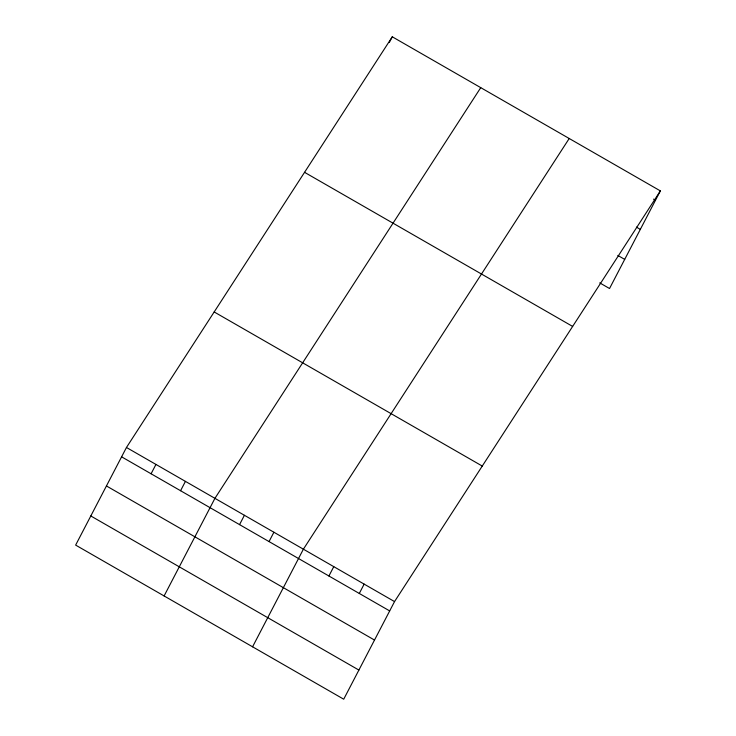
<?xml version="1.0" encoding="UTF-8"?>
<svg xmlns="http://www.w3.org/2000/svg" width="736" height="736" viewBox="0 0 736 736"><rect width="100%" height="100%" fill="white"/><g stroke="black" fill="none" stroke-linecap="round" stroke-linejoin="round"><path stroke-width="1.1" d="M126.463 447.479L75.642 545.1L343.721 699.2L394.542 601.588L660.358 190.9L392.279 36.8L126.463 447.479L394.542 601.588M151.082 473.782L155.949 464.434M389.353 42.403L392.279 36.8M180.568 490.728L185.435 481.381M164.11 595.948L214.93 498.336L480.746 87.658M239.55 524.63L244.416 515.283M269.036 541.586L273.902 532.238M252.577 646.806L303.388 549.185L569.213 138.506M328.909 576.003L333.776 566.656M359.297 593.464L364.154 584.117M660.358 190.9L609.537 288.521L599.739 282.882M653.531 199.125L655.491 200.247M636.41 227.12L640.329 229.374M617.844 255.447L624.708 259.394M304.557 172.325L572.636 326.425M214.176 311.954L482.264 466.063M121.596 456.826L389.675 610.926M106.435 485.953L374.514 640.062M90.804 515.964L358.892 670.073"/></g></svg>
